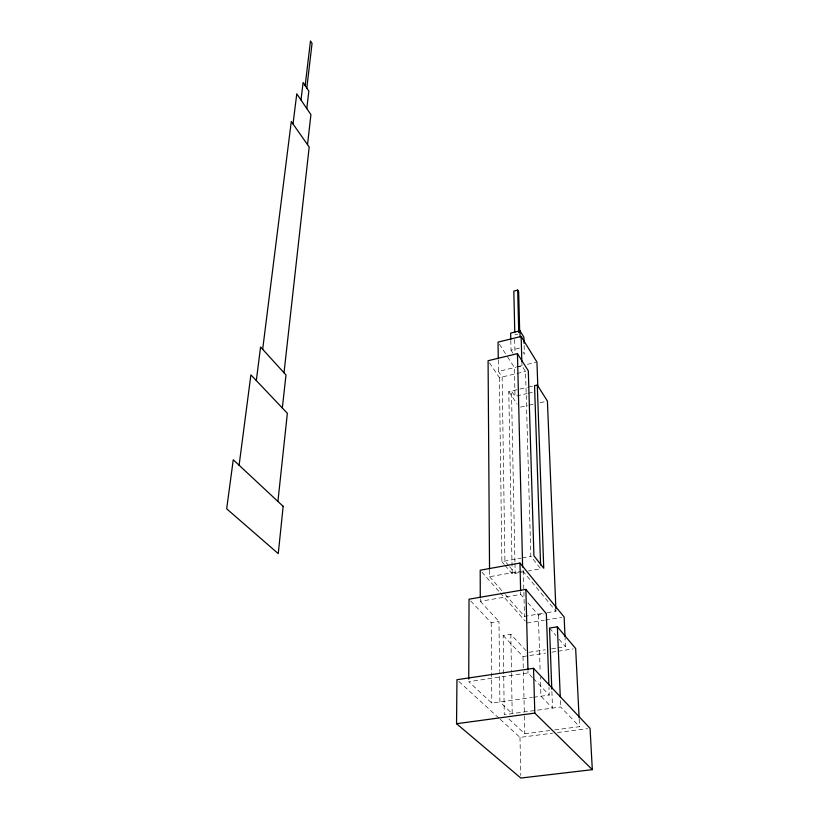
<?xml version="1.0" encoding="UTF-8"?>
<svg xmlns="http://www.w3.org/2000/svg" width="819" height="819" viewBox="0 0 819 819"><rect width="100%" height="100%" fill="white"/><g stroke="black" fill="none" stroke-linecap="round" stroke-linejoin="round"><path stroke-width="0.61" stroke-dasharray="4.09 3.07" d="M514.834 334.858L517.803 334.132M510.821 340.407L511.015 350.143L520.393 347.87M516.748 366.871L522.696 365.458M527.446 364.332L535.759 362.356M498.28 359.94L498.423 371.406L515.755 367.301M516.994 367.004L521.938 365.827L525.532 371.478L530.835 556.367L540.714 568.795L528.552 570.945M489.496 362.827L499.406 377.62L515.683 373.792M516.912 373.505L525.532 371.478M518.826 572.665L512.192 573.843L508.773 391.615L527.262 387.356M528.48 387.07L533.333 385.954M514.936 561.844L511.466 390.991L515.018 396.324L527.108 393.56M528.316 393.284L533.149 392.178M520.556 407.115L527.876 405.466M529.105 405.19L533.988 404.084M540.09 402.713L546.191 401.341M499.406 377.62L501.883 561.619L520.956 558.159M522.194 557.934L530.835 556.367M489.547 570.341L489.598 576.73L521.488 571.068M520.034 572.45L523.689 571.805M480.272 598.812L480.272 601.3L520.7 594.399L523.914 598.146M505.374 594.666L524.477 616.379L545.894 612.868M547.153 612.663L555.968 611.209L555.866 608.66M470.741 600.992L491.205 622.747L498.976 621.478L499.559 671.314M527.927 602.835L538.359 615.018L544.062 614.086M526.955 623.024L544.307 620.208M545.546 620.003L561.66 617.393M503.695 673.791L503.173 635.472L510.821 634.244L526.023 650.655M528.972 652.282L545.331 649.774M551.627 648.812L556.664 648.034M557.913 647.839L565.468 646.682L565.079 638.021M503.173 635.472L523.013 656.551L545.567 653.101M551.842 652.149L556.848 651.381M558.108 651.197L573.146 648.904M532.452 677.538L528.03 672.921L468.744 681.674L491.82 703.122L532.227 697.45M533.476 697.276L549.252 695.065L548.976 687.438M554.668 729.903L579.545 726.668L560.677 706.981L504.258 714.68L503.716 675.071M508.927 719.021L524.815 733.783L549.692 730.548M500.235 719.307L519.983 737.387L552.518 733.189M557.524 732.544L587.561 728.664M458.835 681.428L499.293 718.447M533.333 678.46L549.252 695.065M480.272 601.3L498.976 621.478M481.879 572.092L499.406 591.902M500.245 592.843L525.286 621.14M489.598 576.73L504.545 593.724M549.529 628.071L555.906 635.513M559.09 639.24L565.468 646.682M501.883 561.619L504.269 564.434M505.057 565.376L512.192 573.843M508.855 565.775L504.913 561.066L502.139 376.975L498.423 371.406M509.643 566.717L515.171 573.32L514.967 563.114M522.717 570.853L555.968 611.209M508.773 391.615L517.219 404.228M499.406 344.226L506.889 355.825M507.565 356.879L514.373 367.434L515.018 396.324M511.015 350.143L513.042 353.317M523.054 352.129L524.385 354.248L524.109 344.533M579.166 719.102L579.545 726.668M560.411 700.624L560.677 706.981M551.893 691.584L552.508 708.097L540.929 696.232L540.325 677.2M538.359 615.018L540.171 672.123M521.877 363.278L521.938 365.827M527.958 670.392L528.03 672.921M523.351 570.505L523.853 590.888M523.884 592.168L524.477 616.379M523.013 656.551L523.331 670.474M523.361 671.744L524.375 714.792M524.406 716.052L524.815 733.783M520.638 591.891L520.7 594.399M514.67 339.516L514.946 351.638M519.983 737.387L520.792 775.511M510.821 634.244L511.476 672.03M511.496 673.29L512.203 713.595L499.907 701.985L499.57 672.594M491.205 622.747L491.82 703.122"/><path stroke-width="1.23" d="M468.744 679.135L469.041 599.18L525.88 589.414L546.345 613.707L548.894 684.899M456.541 723.72L456.951 679.709L533.538 668.324L590.059 728.337L592.321 769.665L520.843 778.05L456.541 723.72L534.807 713.103L592.321 769.665M277.917 501.443L287.356 413.288L250.901 374.877L239.107 465.233M284.009 372.778L309.193 147.031L291.288 121.529L262.674 349.303M282.34 408.005L285.985 374.948L260.575 347L256.316 380.579M307.524 144.656L310.913 114.609L296.775 93.837L293.028 124.007M306.808 108.569L308.835 91.093L303.102 82.524L300.993 100.02M306.797 88.053L312.059 43.417L310.483 40.95L305.159 85.596M519.686 331.746L518.652 291.738L517.68 290.1L513.83 291.093L514.772 332.36M524.068 343.325L523.904 337.244L519.952 330.815L510.667 333.108L510.79 339.189M537.848 387.285L536.947 362.08L521.15 336.435L498.044 342.117L498.259 358.671M540.591 564.977L534.551 385.677L537.284 385.043L543.744 568.253L533.916 555.814L528.306 370.823L517.444 353.644L488.083 360.718L489.537 569.062M565.028 636.783L564.137 616.994L519.983 563.052L480.21 570.208L480.272 597.563M579.105 717.843L575.655 648.515L557.381 626.822L549.529 628.071L551.791 689.045M537.284 385.043L547.409 401.064L555.866 608.66M557.381 626.822L560.257 696.805M533.538 668.324L534.807 713.103M521.15 336.435L521.836 361.998M519.952 330.815L520.106 336.906M525.88 589.414L527.927 669.123M517.68 290.1L518.755 332.637M517.444 353.644L522.624 567.014M519.983 563.052L520.608 590.632M283.169 506.347L278.255 553.624L226.679 508.804L233.251 459.776L283.169 506.347"/></g></svg>
